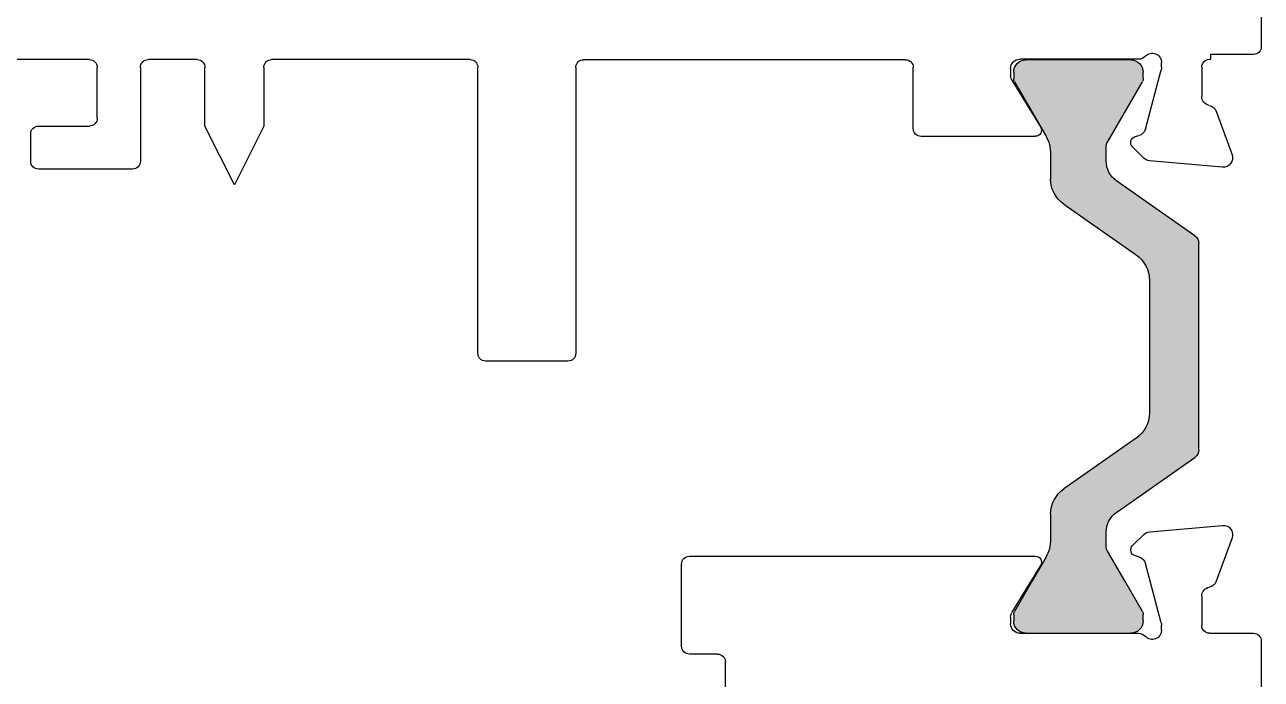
# Model space of a CAD drawing. Extents: x -22 to 360, y -93 to 44.
# Drawn here: x 12.403 to 13.981, y 19.66 to 20.496 of the extents above; entities that cross this region are included whole.
import ezdxf

# ---------------------------------------------------------------- set-up
doc = ezdxf.new("R2010")
doc.units = 0
doc.header["$MEASUREMENT"] = 0
doc.layers.get('0').update_dxf_attribs({"linetype": 'CONTINUOUS'})
doc.layers.add('I-Strut', color=7, linetype='CONTINUOUS')
doc.layers.add('VENT', color=5, linetype='CONTINUOUS')

# ---------------------------------------------------------------- blocks, each defined once
blk = doc.blocks.new('3203-1_Sash_Component')
for p, q in [((1.319, 3.064), (0.3, 3.064)), ((1.329, 2.9979), (1.329, 3.054)), ((1.4509, 3.0266), (1.3954, 3.0064)), ((1.4586, 2.9213), (1.4667, 3.0145)), ((1.3762, 2.9879), (1.339, 2.9879)), ((1.3329, 2.9367), (1.3392, 2.9367)), ((1.3423, 2.9363), (1.4181, 2.916)), ((1.329, 2.7558), (1.329, 2.9073)), ((1.4265, 2.9077), (1.4277, 2.9032)), ((1.4409, 2.8997), (1.4552, 2.914)), ((1.4155, 2.7822), (1.3557, 2.7457)), ((1.4274, 2.334), (1.4274, 2.7755)), ((1.3495, 2.744), (1.3408, 2.744)), ((0.7222, 2.38), (1.2924, 2.38)), ((1.3024, 2.37), (1.3024, 2.334)), ((1.3124, 2.324), (1.4174, 2.324))]:
    blk.add_line(p, q)
for centre, radius, start, end in [((1.319, 3.054), 0.01, 0, 90), ((1.455, 3.0155), 0.0118, 355.0086, 110.0086), ((1.3994, 2.9953), 0.0118, 110.0086, 169.1043), ((1.339, 2.9979), 0.01, 180.0086, 270.0086), ((1.3762, 2.9997), 0.0118, 270.0086, 349.1043), ((1.3329, 2.9249), 0.0118, 90.0086, 228.1983), ((1.3393, 2.9249), 0.0118, 75.0086, 90.0086), ((1.4468, 2.9224), 0.0118, 315.0086, 355.0086), ((1.3172, 2.9073), 0.0118, 0.0086, 48.1983), ((1.4151, 2.9046), 0.0118, 15.0086, 75.0086), ((1.4353, 2.9053), 0.00787, 195.0086, 315.0086), ((1.4196, 2.7755), 0.00787, 0.0086, 121.4086), ((1.3408, 2.7558), 0.0118, 180.0086, 270.0086), ((1.3495, 2.7558), 0.0118, 270.0086, 301.4086), ((1.2924, 2.37), 0.01, 0, 90), ((1.3124, 2.334), 0.01, 180, 270), ((1.4174, 2.334), 0.01, 270, 360)]:
    blk.add_arc(centre, radius, start, end)
blk = doc.blocks.new('3203-2_Sash_Component')
for p, q in [((0.0765, 3.7499), (-0.0223, 3.7499)), ((-0.0323, 3.7399), (-0.0323, 3.6852)), ((-0.1049, 3.6922), (-0.1605, 3.7125)), ((-0.1763, 3.7003), (-0.1681, 3.6072)), ((-0.0323, 3.6852), (-0.0385, 3.6852)), ((-0.0485, 3.6738), (-0.0858, 3.6738)), ((-0.1277, 3.6019), (-0.0518, 3.6222)), ((-0.0488, 3.6226), (-0.0425, 3.6226)), ((-0.1647, 3.5999), (-0.1504, 3.5856)), ((-0.1372, 3.5891), (-0.136, 3.5936)), ((-0.0385, 3.5932), (-0.0385, 3.4417)), ((-0.1369, 3.4614), (-0.1369, 3.3157)), ((-0.0652, 3.4316), (-0.1249, 3.4681)), ((-0.0503, 3.4299), (-0.059, 3.4299)), ((-0.1269, 3.3057), (-0.049, 3.3057)), ((-0.039, 3.2957), (-0.039, 2.8849)), ((-0.049, 2.8749), (-0.414, 2.8749)), ((-0.424, 2.8649), (-0.424, 2.7599)), ((-0.414, 2.7499), (-0.0489, 2.7499)), ((-0.0389, 2.7399), (-0.0389, 2.4866)), ((-0.1237, 2.4766), (-0.1987, 2.4391)), ((-0.0489, 2.4766), (-0.1237, 2.4766)), ((-0.1987, 2.4391), (-0.1238, 2.4016)), ((-0.1238, 2.4016), (-0.0488, 2.4016)), ((-0.0389, 2.3916), (-0.0389, 2.3291)), ((-0.1788, 2.3091), (-0.1788, 2.1891)), ((-0.0488, 2.3191), (-0.1688, 2.3191)), ((-0.1138, 2.2641), (-0.0488, 2.2641)), ((-0.1238, 2.1891), (-0.1238, 2.2541)), ((-0.0388, 2.2541), (-0.0388, 1.9641)), ((-0.1688, 2.1791), (-0.1338, 2.1791))]:
    blk.add_line(p, q)
for centre, radius, start, end in [((-0.0223, 3.7399), 0.01, 90, 180.0155), ((-0.1645, 3.7014), 0.0118, 70.0086, 185.0086), ((-0.109, 3.6811), 0.0118, 10.9129, 70.0086), ((-0.0858, 3.6856), 0.0118, 190.9129, 270.0086), ((-0.0486, 3.684), 0.0101, 270.3349, 7.2924), ((-0.0488, 3.6108), 0.0118, 90.0086, 105.0086), ((-0.0425, 3.6108), 0.0118, 311.8189, 90.0086), ((-0.1564, 3.6082), 0.0118, 185.0086, 225.0086), ((-0.1246, 3.5905), 0.0118, 105.0086, 165.0086), ((-0.0267, 3.5932), 0.0118, 131.8189, 180.0086), ((-0.1448, 3.5911), 0.00787, 225.0086, 345.0086), ((-0.129, 3.4614), 0.00787, 58.6086, 180.0086), ((-0.0503, 3.4417), 0.0118, 270.0086, 0.0086), ((-0.059, 3.4417), 0.0118, 238.6086, 270.0086), ((-0.1269, 3.3157), 0.01, 180, 270), ((-0.049, 3.2957), 0.01, 360, 90), ((-0.414, 2.8649), 0.01, 90, 180), ((-0.049, 2.8849), 0.01, 270, 0), ((-0.414, 2.7599), 0.01, 180, 270), ((-0.0489, 2.7399), 0.01, 0, 90), ((-0.0489, 2.4866), 0.01, 269.9914, 0), ((-0.0489, 2.3916), 0.01, 0.0004, 89.9914), ((-0.0489, 2.3291), 0.01, 270.0086, 0.0086), ((-0.1688, 2.3091), 0.01, 90.0086, 180.0086), ((-0.1138, 2.2541), 0.01, 90.0086, 180.0086), ((-0.0488, 2.2541), 0.01, 0.0086, 90.0086), ((-0.1688, 2.1891), 0.01, 180.0086, 270.0086), ((-0.1338, 2.1891), 0.01, 270.0086, 0.0086)]:
    blk.add_arc(centre, radius, start, end)
blk = doc.blocks.new('25198-18.6mmX6.0mm_Std_I-Strut')
at = {"layer": 'I-Strut'}
h = blk.add_hatch(color=256, dxfattribs=at)
h.dxf.hatch_style = 1
h.paths.add_polyline_path([(0.1416, -0.005, 0.244698), (0.1319, 0), (-0.1319, 0, 0.244698), (-0.1416, -0.005), (-0.2114, -0.1047, -0.244698), (-0.2372, -0.1181), (-0.2552, -0.1181, -0.131652), (-0.2611, -0.1165), (-0.2992, -0.0945), (-0.3383, -0.0719, 0.131652), (-0.3423, -0.0709), (-0.3504, -0.0709, 0.414214), (-0.3661, -0.0866), (-0.3661, -0.1063), (-0.3661, -0.2008), (-0.3661, -0.2205, 0.414214), (-0.3504, -0.2362), (-0.3423, -0.2362, 0.131652), (-0.3383, -0.2352), (-0.2992, -0.2126), (-0.2693, -0.1953, -0.131652), (-0.2457, -0.189), (-0.214, -0.189, 0.244698), (-0.1818, -0.1722), (-0.117, -0.0798, -0.244698), (-0.0848, -0.063), (0.0848, -0.063, -0.244698), (0.117, -0.0798), (0.1818, -0.1722, 0.244698), (0.214, -0.189), (0.2457, -0.189, -0.131652), (0.2693, -0.1953), (0.3383, -0.2352, 0.131652), (0.3423, -0.2362), (0.3504, -0.2362, 0.414214), (0.3661, -0.2205), (0.3661, -0.2008), (0.3661, -0.1063), (0.3661, -0.0866, 0.414214), (0.3504, -0.0709), (0.3423, -0.0709, 0.131652), (0.3383, -0.0719), (0.2611, -0.1165, -0.131652), (0.2552, -0.1181), (0.2372, -0.1181, -0.244698), (0.2114, -0.1047)])
for p, q in [((-0.1319, 0), (0.1319, 0)), ((-0.2114, -0.1047), (-0.1416, -0.005)), ((0.1416, -0.005), (0.2114, -0.1047)), ((0.0848, -0.063), (-0.0848, -0.063)), ((-0.3504, -0.0709), (-0.3423, -0.0709)), ((-0.3383, -0.0719), (-0.2992, -0.0945)), ((0.2611, -0.1165), (0.3383, -0.0719)), ((0.3423, -0.0709), (0.3504, -0.0709)), ((-0.3661, -0.1063), (-0.3661, -0.0866)), ((-0.2992, -0.0945), (-0.2611, -0.1165)), ((-0.117, -0.0798), (-0.1818, -0.1722)), ((0.1818, -0.1722), (0.117, -0.0798)), ((0.3661, -0.0866), (0.3661, -0.1063)), ((-0.3661, -0.2008), (-0.3661, -0.1063)), ((0.3661, -0.1063), (0.3661, -0.2008)), ((-0.2552, -0.1181), (-0.2372, -0.1181)), ((0.2372, -0.1181), (0.2552, -0.1181)), ((-0.214, -0.189), (-0.2457, -0.189)), ((0.2457, -0.189), (0.214, -0.189)), ((-0.3661, -0.2205), (-0.3661, -0.2008)), ((-0.2693, -0.1953), (-0.2992, -0.2126)), ((0.3383, -0.2352), (0.2693, -0.1953)), ((0.3661, -0.2008), (0.3661, -0.2205)), ((-0.2992, -0.2126), (-0.3383, -0.2352)), ((-0.3423, -0.2362), (-0.3504, -0.2362)), ((0.3504, -0.2362), (0.3423, -0.2362))]:
    blk.add_line(p, q, dxfattribs=at)
for centre, radius, start, end in [((-0.1319, -0.0118), 0.0118, 90, 145), ((0.1319, -0.0118), 0.0118, 35, 90), ((-0.0848, -0.1024), 0.0394, 90, 145), ((0.0848, -0.1024), 0.0394, 35, 90), ((-0.3504, -0.0866), 0.0157, 90, 180), ((-0.3423, -0.0787), 0.00787, 60, 90), ((0.3423, -0.0787), 0.00787, 90, 120), ((0.3504, -0.0866), 0.0157, 360, 90), ((-0.2372, -0.0866), 0.0315, 270, 325), ((0.2372, -0.0866), 0.0315, 215, 270), ((-0.2552, -0.1063), 0.0118, 240, 270), ((0.2552, -0.1063), 0.0118, 270, 300), ((-0.214, -0.1496), 0.0394, 270, 325), ((0.214, -0.1496), 0.0394, 215, 270), ((-0.2457, -0.2362), 0.0472, 90, 120), ((0.2457, -0.2362), 0.0472, 60, 90), ((-0.3504, -0.2205), 0.0157, 180, 270), ((0.3504, -0.2205), 0.0157, 270, 0), ((-0.3423, -0.2283), 0.00787, 270, 300), ((0.3423, -0.2283), 0.00787, 240, 270)]:
    blk.add_arc(centre, radius, start, end, dxfattribs=at)
blk = doc.blocks.new('3203_Sash_Assembly')
for name, p in [('3203-1_Sash_Component', (0, 0)), ('3203-2_Sash_Component', (2.1005, -0.6859)), ('25198-18.6mmX6.0mm_Std_I-Strut', (1.6951, 2.9841))]:
    blk.add_blockref(name, p)

msp = doc.modelspace()

# ---------------------------------------------------------------- block references
at = {"layer": 'VENT', "xscale": -1, "rotation": 270}
msp.add_blockref('3203_Sash_Assembly', (10.9171, 18.39), dxfattribs=at)

doc.saveas('drawing.dxf')
